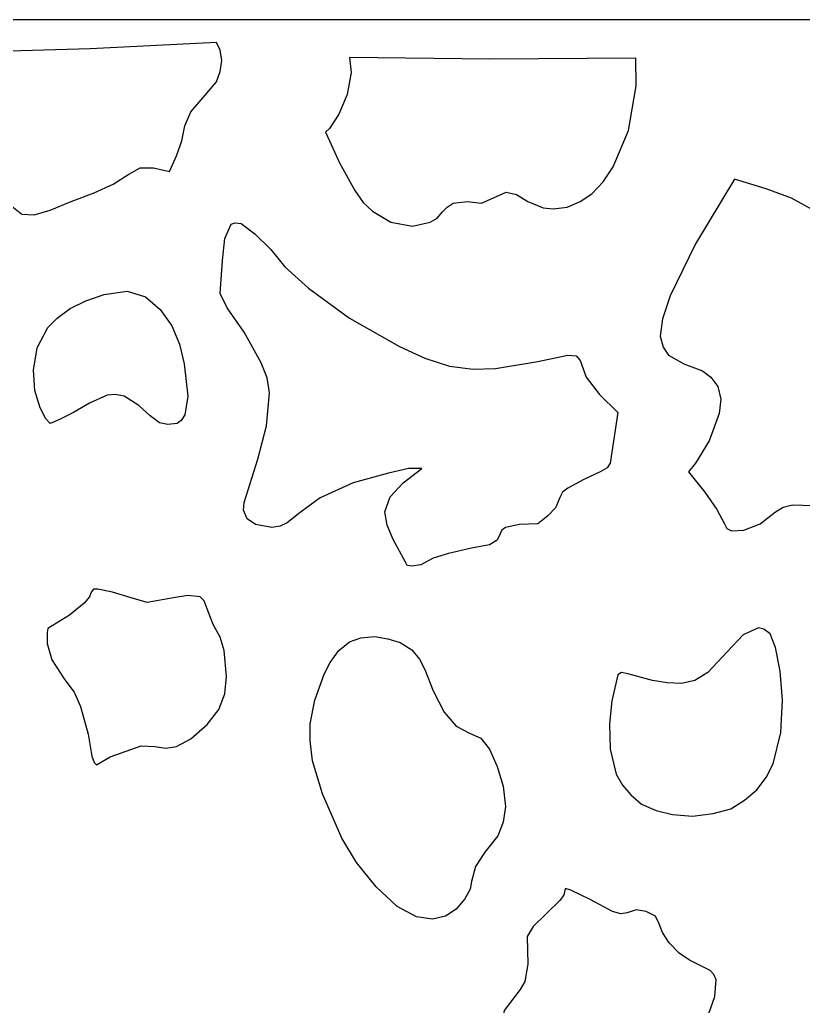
# Model space of a CAD drawing. Header units: centimetres. Extents: x -20.5 to -14.5, y -9 to 9.
# Drawn here: x -18.838 to -16.589, y 6.168 to 9.001 of the extents above; entities that cross this region are included whole.
import ezdxf

# ---------------------------------------------------------------- set-up
doc = ezdxf.new("R2010")
doc.units = ezdxf.units.CM
doc.header["$MEASUREMENT"] = 0
doc.layers.add('layer 1', color=7, linetype='Continuous')

msp = doc.modelspace()

# ---------------------------------------------------------------- linework, layer by layer
at = {"layer": 'layer 1', "color": 250}
for points, knots in [([(-14.52121, -8.99444), (-14.52121, -8.99444), (-20.51992, -8.99536), (-20.51992, -8.99536), (-20.51992, -8.99536), (-20.51992, -8.99536), (-20.51992, 9.00077), (-20.51992, 9.00077), (-20.51992, 9.00077), (-20.51992, 9.00077), (-14.52121, 9.00077), (-14.52121, 9.00077), (-14.52121, 9.00077), (-14.52121, 9.00077), (-14.52121, -8.99444), (-14.52121, -8.99444)], [0, 0, 0, 0, 0.2, 0.2, 0.2, 0.2, 0.4, 0.4, 0.4, 0.4, 0.6, 0.6, 0.6, 0.6, 1, 1, 1, 1]), ([(-18.27307, 8.93568), (-18.27307, 8.93568), (-18.26207, 8.913), (-18.26207, 8.913), (-18.26207, 8.913), (-18.26207, 8.913), (-18.25774, 8.8835), (-18.25774, 8.8835), (-18.25774, 8.8835), (-18.25774, 8.8835), (-18.26207, 8.85197), (-18.26207, 8.85197), (-18.26207, 8.85197), (-18.26207, 8.85197), (-18.27307, 8.82247), (-18.27307, 8.82247), (-18.27307, 8.82247), (-18.27307, 8.82247), (-18.31073, 8.77729), (-18.31073, 8.77729), (-18.31073, 8.77729), (-18.31073, 8.77729), (-18.34605, 8.73654), (-18.34605, 8.73654), (-18.34605, 8.73654), (-18.34605, 8.73654), (-18.36372, 8.69579), (-18.36372, 8.69579), (-18.36372, 8.69579), (-18.36372, 8.69579), (-18.37238, 8.65283), (-18.37238, 8.65283), (-18.37238, 8.65283), (-18.37238, 8.65283), (-18.38804, 8.60987), (-18.38804, 8.60987), (-18.38804, 8.60987), (-18.38804, 8.60987), (-18.40771, 8.56469), (-18.40771, 8.56469), (-18.40771, 8.56469), (-18.40771, 8.56469), (-18.45403, 8.57594), (-18.45403, 8.57594), (-18.45403, 8.57594), (-18.45403, 8.57594), (-18.49169, 8.57594), (-18.49169, 8.57594), (-18.49169, 8.57594), (-18.49169, 8.57594), (-18.52468, 8.55787), (-18.52468, 8.55787), (-18.52468, 8.55787), (-18.52468, 8.55787), (-18.569, 8.52837), (-18.569, 8.52837), (-18.569, 8.52837), (-18.569, 8.52837), (-18.62399, 8.50348), (-18.62399, 8.50348), (-18.62399, 8.50348), (-18.62399, 8.50348), (-18.69031, 8.47859), (-18.69031, 8.47859), (-18.69031, 8.47859), (-18.69031, 8.47859), (-18.74997, 8.45369), (-18.74997, 8.45369), (-18.74997, 8.45369), (-18.74997, 8.45369), (-18.79629, 8.44023), (-18.79629, 8.44023), (-18.79629, 8.44023), (-18.79629, 8.44023), (-18.83161, 8.44245), (-18.83161, 8.44245), (-18.83161, 8.44245), (-18.83161, 8.44245), (-18.86027, 8.46513), (-18.86027, 8.46513), (-18.86027, 8.46513), (-18.86027, 8.46513), (-18.8866, 8.49684), (-18.8866, 8.49684), (-18.8866, 8.49684), (-18.8866, 8.49684), (-18.9066, 8.53298), (-18.9066, 8.53298), (-18.9066, 8.53298), (-18.9066, 8.53298), (-18.91526, 8.56912), (-18.91526, 8.56912), (-18.91526, 8.56912), (-18.91526, 8.56912), (-18.93526, 8.90839), (-18.93526, 8.90839), (-18.93526, 8.90839), (-18.93526, 8.90839), (-18.63532, 8.91743), (-18.63532, 8.91743), (-18.63532, 8.91743), (-18.63532, 8.91743), (-18.27307, 8.93568), (-18.27307, 8.93568)], [0, 0, 0, 0, 0.037037, 0.037037, 0.037037, 0.037037, 0.0740741, 0.0740741, 0.0740741, 0.0740741, 0.1111111, 0.1111111, 0.1111111, 0.1111111, 0.1481481, 0.1481481, 0.1481481, 0.1481481, 0.1851852, 0.1851852, 0.1851852, 0.1851852, 0.2222222, 0.2222222, 0.2222222, 0.2222222, 0.2592593, 0.2592593, 0.2592593, 0.2592593, 0.2962963, 0.2962963, 0.2962963, 0.2962963, 0.3333333, 0.3333333, 0.3333333, 0.3333333, 0.3703704, 0.3703704, 0.3703704, 0.3703704, 0.4074074, 0.4074074, 0.4074074, 0.4074074, 0.4444444, 0.4444444, 0.4444444, 0.4444444, 0.4814815, 0.4814815, 0.4814815, 0.4814815, 0.5185185, 0.5185185, 0.5185185, 0.5185185, 0.5555556, 0.5555556, 0.5555556, 0.5555556, 0.5925926, 0.5925926, 0.5925926, 0.5925926, 0.6296296, 0.6296296, 0.6296296, 0.6296296, 0.6666667, 0.6666667, 0.6666667, 0.6666667, 0.7037037, 0.7037037, 0.7037037, 0.7037037, 0.7407407, 0.7407407, 0.7407407, 0.7407407, 0.7777778, 0.7777778, 0.7777778, 0.7777778, 0.8148148, 0.8148148, 0.8148148, 0.8148148, 0.8518519, 0.8518519, 0.8518519, 0.8518519, 0.8888889, 0.8888889, 0.8888889, 0.8888889, 0.9259259, 0.9259259, 0.9259259, 0.9259259, 1, 1, 1, 1]), ([(-17.06933, 8.89051), (-17.06933, 8.89051), (-17.06799, 8.81122), (-17.06799, 8.81122), (-17.06799, 8.81122), (-17.06799, 8.81122), (-17.09032, 8.68233), (-17.09032, 8.68233), (-17.09032, 8.68233), (-17.09032, 8.68233), (-17.13431, 8.57815), (-17.13431, 8.57815), (-17.13431, 8.57815), (-17.13431, 8.57815), (-17.16297, 8.53519), (-17.16297, 8.53519), (-17.16297, 8.53519), (-17.16297, 8.53519), (-17.19597, 8.50127), (-17.19597, 8.50127), (-17.19597, 8.50127), (-17.19597, 8.50127), (-17.22929, 8.47859), (-17.22929, 8.47859), (-17.22929, 8.47859), (-17.22929, 8.47859), (-17.26662, 8.46291), (-17.26662, 8.46291), (-17.26662, 8.46291), (-17.26662, 8.46291), (-17.30661, 8.4583), (-17.30661, 8.4583), (-17.30661, 8.4583), (-17.30661, 8.4583), (-17.33527, 8.46052), (-17.33527, 8.46052), (-17.33527, 8.46052), (-17.33527, 8.46052), (-17.37926, 8.47859), (-17.37926, 8.47859), (-17.37926, 8.47859), (-17.37926, 8.47859), (-17.41225, 8.49905), (-17.41225, 8.49905), (-17.41225, 8.49905), (-17.41225, 8.49905), (-17.44125, 8.50588), (-17.44125, 8.50588), (-17.44125, 8.50588), (-17.44125, 8.50588), (-17.5119, 8.47416), (-17.5119, 8.47416), (-17.5119, 8.47416), (-17.5119, 8.47416), (-17.55356, 8.47859), (-17.55356, 8.47859), (-17.55356, 8.47859), (-17.55356, 8.47859), (-17.59355, 8.47416), (-17.59355, 8.47416), (-17.59355, 8.47416), (-17.59355, 8.47416), (-17.61121, 8.46291), (-17.61121, 8.46291), (-17.61121, 8.46291), (-17.61121, 8.46291), (-17.62421, 8.44927), (-17.62421, 8.44927), (-17.62421, 8.44927), (-17.62421, 8.44927), (-17.63987, 8.4312), (-17.63987, 8.4312), (-17.63987, 8.4312), (-17.63987, 8.4312), (-17.65953, 8.41977), (-17.65953, 8.41977), (-17.65953, 8.41977), (-17.65953, 8.41977), (-17.71052, 8.40852), (-17.71052, 8.40852), (-17.71052, 8.40852), (-17.71052, 8.40852), (-17.77218, 8.41977), (-17.77218, 8.41977), (-17.77218, 8.41977), (-17.77218, 8.41977), (-17.82516, 8.45148), (-17.82516, 8.45148), (-17.82516, 8.45148), (-17.82516, 8.45148), (-17.85149, 8.47637), (-17.85149, 8.47637), (-17.85149, 8.47637), (-17.85149, 8.47637), (-17.87582, 8.5103), (-17.87582, 8.5103), (-17.87582, 8.5103), (-17.87582, 8.5103), (-17.92014, 8.58959), (-17.92014, 8.58959), (-17.92014, 8.58959), (-17.92014, 8.58959), (-17.9488, 8.65283), (-17.9488, 8.65283), (-17.9488, 8.65283), (-17.9488, 8.65283), (-17.9598, 8.67772), (-17.9598, 8.67772), (-17.9598, 8.67772), (-17.9598, 8.67772), (-17.9488, 8.68897), (-17.9488, 8.68897), (-17.9488, 8.68897), (-17.9488, 8.68897), (-17.92214, 8.72972), (-17.92214, 8.72972), (-17.92214, 8.72972), (-17.92214, 8.72972), (-17.89782, 8.78633), (-17.89782, 8.78633), (-17.89782, 8.78633), (-17.89782, 8.78633), (-17.88682, 8.84957), (-17.88682, 8.84957), (-17.88682, 8.84957), (-17.88682, 8.84957), (-17.89148, 8.89253), (-17.89148, 8.89253), (-17.89148, 8.89253), (-17.89148, 8.89253), (-17.4879, 8.88774), (-17.4879, 8.88774), (-17.4879, 8.88774), (-17.4879, 8.88774), (-17.06933, 8.89051), (-17.06933, 8.89051)], [0, 0, 0, 0, 0.0285714, 0.0285714, 0.0285714, 0.0285714, 0.0571429, 0.0571429, 0.0571429, 0.0571429, 0.0857143, 0.0857143, 0.0857143, 0.0857143, 0.1142857, 0.1142857, 0.1142857, 0.1142857, 0.1428571, 0.1428571, 0.1428571, 0.1428571, 0.1714286, 0.1714286, 0.1714286, 0.1714286, 0.2, 0.2, 0.2, 0.2, 0.2285714, 0.2285714, 0.2285714, 0.2285714, 0.2571429, 0.2571429, 0.2571429, 0.2571429, 0.2857143, 0.2857143, 0.2857143, 0.2857143, 0.3142857, 0.3142857, 0.3142857, 0.3142857, 0.3428571, 0.3428571, 0.3428571, 0.3428571, 0.3714286, 0.3714286, 0.3714286, 0.3714286, 0.4, 0.4, 0.4, 0.4, 0.4285714, 0.4285714, 0.4285714, 0.4285714, 0.4571429, 0.4571429, 0.4571429, 0.4571429, 0.4857143, 0.4857143, 0.4857143, 0.4857143, 0.5142857, 0.5142857, 0.5142857, 0.5142857, 0.5428571, 0.5428571, 0.5428571, 0.5428571, 0.5714286, 0.5714286, 0.5714286, 0.5714286, 0.6, 0.6, 0.6, 0.6, 0.6285714, 0.6285714, 0.6285714, 0.6285714, 0.6571429, 0.6571429, 0.6571429, 0.6571429, 0.6857143, 0.6857143, 0.6857143, 0.6857143, 0.7142857, 0.7142857, 0.7142857, 0.7142857, 0.7428571, 0.7428571, 0.7428571, 0.7428571, 0.7714286, 0.7714286, 0.7714286, 0.7714286, 0.8, 0.8, 0.8, 0.8, 0.8285714, 0.8285714, 0.8285714, 0.8285714, 0.8571429, 0.8571429, 0.8571429, 0.8571429, 0.8857143, 0.8857143, 0.8857143, 0.8857143, 0.9142857, 0.9142857, 0.9142857, 0.9142857, 0.9428571, 0.9428571, 0.9428571, 0.9428571, 1, 1, 1, 1]), ([(-16.83404, 7.94755), (-16.83404, 7.94755), (-16.85404, 7.97466), (-16.85404, 7.97466), (-16.85404, 7.97466), (-16.85404, 7.97466), (-16.87837, 7.99273), (-16.87837, 7.99273), (-16.87837, 7.99273), (-16.87837, 7.99273), (-16.93136, 8.01319), (-16.93136, 8.01319), (-16.93136, 8.01319), (-16.93136, 8.01319), (-16.97535, 8.03809), (-16.97535, 8.03809), (-16.97535, 8.03809), (-16.97535, 8.03809), (-16.99101, 8.06058), (-16.99101, 8.06058), (-16.99101, 8.06058), (-16.99101, 8.06058), (-16.99968, 8.0923), (-16.99968, 8.0923), (-16.99968, 8.0923), (-16.99968, 8.0923), (-16.99301, 8.14208), (-16.99301, 8.14208), (-16.99301, 8.14208), (-16.99301, 8.14208), (-16.97102, 8.20772), (-16.97102, 8.20772), (-16.97102, 8.20772), (-16.97102, 8.20772), (-16.89803, 8.35708), (-16.89803, 8.35708), (-16.89803, 8.35708), (-16.89803, 8.35708), (-16.78572, 8.54257), (-16.78572, 8.54257), (-16.78572, 8.54257), (-16.78572, 8.54257), (-16.69507, 8.51528), (-16.69507, 8.51528), (-16.69507, 8.51528), (-16.69507, 8.51528), (-16.62242, 8.48817), (-16.62242, 8.48817), (-16.62242, 8.48817), (-16.62242, 8.48817), (-16.56477, 8.45646), (-16.56477, 8.45646), (-16.56477, 8.45646), (-16.56477, 8.45646), (-16.52944, 8.42032), (-16.52944, 8.42032), (-16.52944, 8.42032), (-16.52944, 8.42032), (-16.49212, 8.37736), (-16.49212, 8.37736), (-16.49212, 8.37736), (-16.49212, 8.37736), (-16.46546, 8.32075), (-16.46546, 8.32075), (-16.46546, 8.32075), (-16.46546, 8.32075), (-16.45679, 8.25751), (-16.45679, 8.25751), (-16.45679, 8.25751), (-16.45679, 8.25751), (-16.45679, 7.94294), (-16.45679, 7.94294), (-16.45679, 7.94294), (-16.45679, 7.94294), (-16.45679, 7.87749), (-16.45679, 7.87749), (-16.45679, 7.87749), (-16.45679, 7.87749), (-16.46346, 7.8277), (-16.46346, 7.8277), (-16.46346, 7.8277), (-16.46346, 7.8277), (-16.48112, 7.79599), (-16.48112, 7.79599), (-16.48112, 7.79599), (-16.48112, 7.79599), (-16.49212, 7.78916), (-16.49212, 7.78916), (-16.49212, 7.78916), (-16.49212, 7.78916), (-16.50745, 7.78916), (-16.50745, 7.78916), (-16.50745, 7.78916), (-16.50745, 7.78916), (-16.53178, 7.79377), (-16.53178, 7.79377), (-16.53178, 7.79377), (-16.53178, 7.79377), (-16.52311, 7.78253), (-16.52311, 7.78253), (-16.52311, 7.78253), (-16.52311, 7.78253), (-16.51411, 7.7462), (-16.51411, 7.7462), (-16.51411, 7.7462), (-16.51411, 7.7462), (-16.49645, 7.69882), (-16.49645, 7.69882), (-16.49645, 7.69882), (-16.49645, 7.69882), (-16.47012, 7.65124), (-16.47012, 7.65124), (-16.47012, 7.65124), (-16.47012, 7.65124), (-16.45013, 7.61049), (-16.45013, 7.61049), (-16.45013, 7.61049), (-16.45013, 7.61049), (-16.45246, 7.59685), (-16.45246, 7.59685), (-16.45246, 7.59685), (-16.45246, 7.59685), (-16.46546, 7.59242), (-16.46546, 7.59242), (-16.46546, 7.59242), (-16.46546, 7.59242), (-16.50745, 7.59685), (-16.50745, 7.59685), (-16.50745, 7.59685), (-16.50745, 7.59685), (-16.56044, 7.60607), (-16.56044, 7.60607), (-16.56044, 7.60607), (-16.56044, 7.60607), (-16.62009, 7.60828), (-16.62009, 7.60828), (-16.62009, 7.60828), (-16.62009, 7.60828), (-16.64642, 7.60146), (-16.64642, 7.60146), (-16.64642, 7.60146), (-16.64642, 7.60146), (-16.66875, 7.58781), (-16.66875, 7.58781), (-16.66875, 7.58781), (-16.66875, 7.58781), (-16.71274, 7.55389), (-16.71274, 7.55389), (-16.71274, 7.55389), (-16.71274, 7.55389), (-16.75906, 7.53582), (-16.75906, 7.53582), (-16.75906, 7.53582), (-16.75906, 7.53582), (-16.79439, 7.5336), (-16.79439, 7.5336), (-16.79439, 7.5336), (-16.79439, 7.5336), (-16.80772, 7.54043), (-16.80772, 7.54043), (-16.80772, 7.54043), (-16.80772, 7.54043), (-16.81438, 7.55389), (-16.81438, 7.55389), (-16.81438, 7.55389), (-16.81438, 7.55389), (-16.83638, 7.59464), (-16.83638, 7.59464), (-16.83638, 7.59464), (-16.83638, 7.59464), (-16.8717, 7.64442), (-16.8717, 7.64442), (-16.8717, 7.64442), (-16.8717, 7.64442), (-16.91803, 7.70324), (-16.91803, 7.70324), (-16.91803, 7.70324), (-16.91803, 7.70324), (-16.89803, 7.72813), (-16.89803, 7.72813), (-16.89803, 7.72813), (-16.89803, 7.72813), (-16.85837, 7.79156), (-16.85837, 7.79156), (-16.85837, 7.79156), (-16.85837, 7.79156), (-16.82971, 7.87066), (-16.82971, 7.87066), (-16.82971, 7.87066), (-16.82971, 7.87066), (-16.82538, 7.91141), (-16.82538, 7.91141), (-16.82538, 7.91141), (-16.82538, 7.91141), (-16.83404, 7.94755), (-16.83404, 7.94755)], [0, 0, 0, 0, 0.02, 0.02, 0.02, 0.02, 0.04, 0.04, 0.04, 0.04, 0.06, 0.06, 0.06, 0.06, 0.08, 0.08, 0.08, 0.08, 0.1, 0.1, 0.1, 0.1, 0.12, 0.12, 0.12, 0.12, 0.14, 0.14, 0.14, 0.14, 0.16, 0.16, 0.16, 0.16, 0.18, 0.18, 0.18, 0.18, 0.2, 0.2, 0.2, 0.2, 0.22, 0.22, 0.22, 0.22, 0.24, 0.24, 0.24, 0.24, 0.26, 0.26, 0.26, 0.26, 0.28, 0.28, 0.28, 0.28, 0.3, 0.3, 0.3, 0.3, 0.32, 0.32, 0.32, 0.32, 0.34, 0.34, 0.34, 0.34, 0.36, 0.36, 0.36, 0.36, 0.38, 0.38, 0.38, 0.38, 0.4, 0.4, 0.4, 0.4, 0.42, 0.42, 0.42, 0.42, 0.44, 0.44, 0.44, 0.44, 0.46, 0.46, 0.46, 0.46, 0.48, 0.48, 0.48, 0.48, 0.5, 0.5, 0.5, 0.5, 0.52, 0.52, 0.52, 0.52, 0.54, 0.54, 0.54, 0.54, 0.56, 0.56, 0.56, 0.56, 0.58, 0.58, 0.58, 0.58, 0.6, 0.6, 0.6, 0.6, 0.62, 0.62, 0.62, 0.62, 0.64, 0.64, 0.64, 0.64, 0.66, 0.66, 0.66, 0.66, 0.68, 0.68, 0.68, 0.68, 0.7, 0.7, 0.7, 0.7, 0.72, 0.72, 0.72, 0.72, 0.74, 0.74, 0.74, 0.74, 0.76, 0.76, 0.76, 0.76, 0.78, 0.78, 0.78, 0.78, 0.8, 0.8, 0.8, 0.8, 0.82, 0.82, 0.82, 0.82, 0.84, 0.84, 0.84, 0.84, 0.86, 0.86, 0.86, 0.86, 0.88, 0.88, 0.88, 0.88, 0.9, 0.9, 0.9, 0.9, 0.92, 0.92, 0.92, 0.92, 0.94, 0.94, 0.94, 0.94, 0.96, 0.96, 0.96, 0.96, 1, 1, 1, 1]), ([(-18.26207, 8.21454), (-18.26207, 8.21454), (-18.24241, 8.1738), (-18.24241, 8.1738), (-18.24241, 8.1738), (-18.24241, 8.1738), (-18.19375, 8.10373), (-18.19375, 8.10373), (-18.19375, 8.10373), (-18.19375, 8.10373), (-18.1451, 8.01541), (-18.1451, 8.01541), (-18.1451, 8.01541), (-18.1451, 8.01541), (-18.12743, 7.97244), (-18.12743, 7.97244), (-18.12743, 7.97244), (-18.12743, 7.97244), (-18.12077, 7.92948), (-18.12077, 7.92948), (-18.12077, 7.92948), (-18.12077, 7.92948), (-18.12977, 7.83452), (-18.12977, 7.83452), (-18.12977, 7.83452), (-18.12977, 7.83452), (-18.15409, 7.73938), (-18.15409, 7.73938), (-18.15409, 7.73938), (-18.15409, 7.73938), (-18.19375, 7.6151), (-18.19375, 7.6151), (-18.19375, 7.6151), (-18.19375, 7.6151), (-18.19575, 7.59242), (-18.19575, 7.59242), (-18.19575, 7.59242), (-18.19575, 7.59242), (-18.18475, 7.56753), (-18.18475, 7.56753), (-18.18475, 7.56753), (-18.18475, 7.56753), (-18.16076, 7.55167), (-18.16076, 7.55167), (-18.16076, 7.55167), (-18.16076, 7.55167), (-18.1141, 7.54264), (-18.1141, 7.54264), (-18.1141, 7.54264), (-18.1141, 7.54264), (-18.09011, 7.54725), (-18.09011, 7.54725), (-18.09011, 7.54725), (-18.09011, 7.54725), (-18.07011, 7.55628), (-18.07011, 7.55628), (-18.07011, 7.55628), (-18.07011, 7.55628), (-18.03245, 7.5856), (-18.03245, 7.5856), (-18.03245, 7.5856), (-18.03245, 7.5856), (-17.97513, 7.62856), (-17.97513, 7.62856), (-17.97513, 7.62856), (-17.97513, 7.62856), (-17.88015, 7.67153), (-17.88015, 7.67153), (-17.88015, 7.67153), (-17.88015, 7.67153), (-17.77884, 7.69882), (-17.77884, 7.69882), (-17.77884, 7.69882), (-17.77884, 7.69882), (-17.72152, 7.71228), (-17.72152, 7.71228), (-17.72152, 7.71228), (-17.72152, 7.71228), (-17.68386, 7.71228), (-17.68386, 7.71228), (-17.68386, 7.71228), (-17.68386, 7.71228), (-17.73685, 7.67153), (-17.73685, 7.67153), (-17.73685, 7.67153), (-17.73685, 7.67153), (-17.77451, 7.63078), (-17.77451, 7.63078), (-17.77451, 7.63078), (-17.77451, 7.63078), (-17.78984, 7.58781), (-17.78984, 7.58781), (-17.78984, 7.58781), (-17.78984, 7.58781), (-17.78317, 7.54946), (-17.78317, 7.54946), (-17.78317, 7.54946), (-17.78317, 7.54946), (-17.76551, 7.50871), (-17.76551, 7.50871), (-17.76551, 7.50871), (-17.76551, 7.50871), (-17.73019, 7.44307), (-17.73019, 7.44307), (-17.73019, 7.44307), (-17.73019, 7.44307), (-17.72585, 7.43404), (-17.72585, 7.43404), (-17.72585, 7.43404), (-17.72585, 7.43404), (-17.71252, 7.43182), (-17.71252, 7.43182), (-17.71252, 7.43182), (-17.71252, 7.43182), (-17.68619, 7.43625), (-17.68619, 7.43625), (-17.68619, 7.43625), (-17.68619, 7.43625), (-17.65087, 7.4545), (-17.65087, 7.4545), (-17.65087, 7.4545), (-17.65087, 7.4545), (-17.60655, 7.46796), (-17.60655, 7.46796), (-17.60655, 7.46796), (-17.60655, 7.46796), (-17.54056, 7.48382), (-17.54056, 7.48382), (-17.54056, 7.48382), (-17.54056, 7.48382), (-17.48957, 7.49286), (-17.48957, 7.49286), (-17.48957, 7.49286), (-17.48957, 7.49286), (-17.46758, 7.5065), (-17.46758, 7.5065), (-17.46758, 7.5065), (-17.46758, 7.5065), (-17.45891, 7.52457), (-17.45891, 7.52457), (-17.45891, 7.52457), (-17.45891, 7.52457), (-17.45424, 7.53582), (-17.45424, 7.53582), (-17.45424, 7.53582), (-17.45424, 7.53582), (-17.44325, 7.54264), (-17.44325, 7.54264), (-17.44325, 7.54264), (-17.44325, 7.54264), (-17.40359, 7.55167), (-17.40359, 7.55167), (-17.40359, 7.55167), (-17.40359, 7.55167), (-17.3506, 7.55389), (-17.3506, 7.55389), (-17.3506, 7.55389), (-17.3506, 7.55389), (-17.32194, 7.57657), (-17.32194, 7.57657), (-17.32194, 7.57657), (-17.32194, 7.57657), (-17.29994, 7.59925), (-17.29994, 7.59925), (-17.29994, 7.59925), (-17.29994, 7.59925), (-17.28661, 7.63078), (-17.28661, 7.63078), (-17.28661, 7.63078), (-17.28661, 7.63078), (-17.27995, 7.64442), (-17.27995, 7.64442), (-17.27995, 7.64442), (-17.27995, 7.64442), (-17.26462, 7.65567), (-17.26462, 7.65567), (-17.26462, 7.65567), (-17.26462, 7.65567), (-17.2183, 7.68056), (-17.2183, 7.68056), (-17.2183, 7.68056), (-17.2183, 7.68056), (-17.17197, 7.70324), (-17.17197, 7.70324), (-17.17197, 7.70324), (-17.17197, 7.70324), (-17.15198, 7.71449), (-17.15198, 7.71449), (-17.15198, 7.71449), (-17.15198, 7.71449), (-17.14331, 7.72813), (-17.14331, 7.72813), (-17.14331, 7.72813), (-17.14331, 7.72813), (-17.12098, 7.87288), (-17.12098, 7.87288), (-17.12098, 7.87288), (-17.12098, 7.87288), (-17.17397, 7.92487), (-17.17397, 7.92487), (-17.17397, 7.92487), (-17.17397, 7.92487), (-17.21163, 7.97466), (-17.21163, 7.97466), (-17.21163, 7.97466), (-17.21163, 7.97466), (-17.22929, 8.02223), (-17.22929, 8.02223), (-17.22929, 8.02223), (-17.22929, 8.02223), (-17.24029, 8.03569), (-17.24029, 8.03569), (-17.24029, 8.03569), (-17.24029, 8.03569), (-17.26462, 8.03809), (-17.26462, 8.03809), (-17.26462, 8.03809), (-17.26462, 8.03809), (-17.3506, 8.02002), (-17.3506, 8.02002), (-17.3506, 8.02002), (-17.3506, 8.02002), (-17.47191, 7.99955), (-17.47191, 7.99955), (-17.47191, 7.99955), (-17.47191, 7.99955), (-17.53589, 7.99734), (-17.53589, 7.99734), (-17.53589, 7.99734), (-17.53589, 7.99734), (-17.60455, 8.00637), (-17.60455, 8.00637), (-17.60455, 8.00637), (-17.60455, 8.00637), (-17.6752, 8.02905), (-17.6752, 8.02905), (-17.6752, 8.02905), (-17.6752, 8.02905), (-17.74785, 8.06298), (-17.74785, 8.06298), (-17.74785, 8.06298), (-17.74785, 8.06298), (-17.89148, 8.14429), (-17.89148, 8.14429), (-17.89148, 8.14429), (-17.89148, 8.14429), (-18.00846, 8.2304), (-18.00846, 8.2304), (-18.00846, 8.2304), (-18.00846, 8.2304), (-18.07678, 8.29143), (-18.07678, 8.29143), (-18.07678, 8.29143), (-18.07678, 8.29143), (-18.11644, 8.34122), (-18.11644, 8.34122), (-18.11644, 8.34122), (-18.11644, 8.34122), (-18.16276, 8.38639), (-18.16276, 8.38639), (-18.16276, 8.38639), (-18.16276, 8.38639), (-18.20242, 8.41589), (-18.20242, 8.41589), (-18.20242, 8.41589), (-18.20242, 8.41589), (-18.22008, 8.41811), (-18.22008, 8.41811), (-18.22008, 8.41811), (-18.22008, 8.41811), (-18.23108, 8.4135), (-18.23108, 8.4135), (-18.23108, 8.4135), (-18.23108, 8.4135), (-18.24874, 8.37275), (-18.24874, 8.37275), (-18.24874, 8.37275), (-18.24874, 8.37275), (-18.25541, 8.3095), (-18.25541, 8.3095), (-18.25541, 8.3095), (-18.25541, 8.3095), (-18.26207, 8.21454), (-18.26207, 8.21454)], [0, 0, 0, 0, 0.0138889, 0.0138889, 0.0138889, 0.0138889, 0.0277778, 0.0277778, 0.0277778, 0.0277778, 0.0416667, 0.0416667, 0.0416667, 0.0416667, 0.0555556, 0.0555556, 0.0555556, 0.0555556, 0.0694444, 0.0694444, 0.0694444, 0.0694444, 0.0833333, 0.0833333, 0.0833333, 0.0833333, 0.0972222, 0.0972222, 0.0972222, 0.0972222, 0.1111111, 0.1111111, 0.1111111, 0.1111111, 0.125, 0.125, 0.125, 0.125, 0.1388889, 0.1388889, 0.1388889, 0.1388889, 0.1527778, 0.1527778, 0.1527778, 0.1527778, 0.1666667, 0.1666667, 0.1666667, 0.1666667, 0.1805556, 0.1805556, 0.1805556, 0.1805556, 0.1944444, 0.1944444, 0.1944444, 0.1944444, 0.2083333, 0.2083333, 0.2083333, 0.2083333, 0.2222222, 0.2222222, 0.2222222, 0.2222222, 0.2361111, 0.2361111, 0.2361111, 0.2361111, 0.25, 0.25, 0.25, 0.25, 0.2638889, 0.2638889, 0.2638889, 0.2638889, 0.2777778, 0.2777778, 0.2777778, 0.2777778, 0.2916667, 0.2916667, 0.2916667, 0.2916667, 0.3055556, 0.3055556, 0.3055556, 0.3055556, 0.3194444, 0.3194444, 0.3194444, 0.3194444, 0.3333333, 0.3333333, 0.3333333, 0.3333333, 0.3472222, 0.3472222, 0.3472222, 0.3472222, 0.3611111, 0.3611111, 0.3611111, 0.3611111, 0.375, 0.375, 0.375, 0.375, 0.3888889, 0.3888889, 0.3888889, 0.3888889, 0.4027778, 0.4027778, 0.4027778, 0.4027778, 0.4166667, 0.4166667, 0.4166667, 0.4166667, 0.4305556, 0.4305556, 0.4305556, 0.4305556, 0.4444444, 0.4444444, 0.4444444, 0.4444444, 0.4583333, 0.4583333, 0.4583333, 0.4583333, 0.4722222, 0.4722222, 0.4722222, 0.4722222, 0.4861111, 0.4861111, 0.4861111, 0.4861111, 0.5, 0.5, 0.5, 0.5, 0.5138889, 0.5138889, 0.5138889, 0.5138889, 0.5277778, 0.5277778, 0.5277778, 0.5277778, 0.5416667, 0.5416667, 0.5416667, 0.5416667, 0.5555556, 0.5555556, 0.5555556, 0.5555556, 0.5694444, 0.5694444, 0.5694444, 0.5694444, 0.5833333, 0.5833333, 0.5833333, 0.5833333, 0.5972222, 0.5972222, 0.5972222, 0.5972222, 0.6111111, 0.6111111, 0.6111111, 0.6111111, 0.625, 0.625, 0.625, 0.625, 0.6388889, 0.6388889, 0.6388889, 0.6388889, 0.6527778, 0.6527778, 0.6527778, 0.6527778, 0.6666667, 0.6666667, 0.6666667, 0.6666667, 0.6805556, 0.6805556, 0.6805556, 0.6805556, 0.6944444, 0.6944444, 0.6944444, 0.6944444, 0.7083333, 0.7083333, 0.7083333, 0.7083333, 0.7222222, 0.7222222, 0.7222222, 0.7222222, 0.7361111, 0.7361111, 0.7361111, 0.7361111, 0.75, 0.75, 0.75, 0.75, 0.7638889, 0.7638889, 0.7638889, 0.7638889, 0.7777778, 0.7777778, 0.7777778, 0.7777778, 0.7916667, 0.7916667, 0.7916667, 0.7916667, 0.8055556, 0.8055556, 0.8055556, 0.8055556, 0.8194444, 0.8194444, 0.8194444, 0.8194444, 0.8333333, 0.8333333, 0.8333333, 0.8333333, 0.8472222, 0.8472222, 0.8472222, 0.8472222, 0.8611111, 0.8611111, 0.8611111, 0.8611111, 0.875, 0.875, 0.875, 0.875, 0.8888889, 0.8888889, 0.8888889, 0.8888889, 0.9027778, 0.9027778, 0.9027778, 0.9027778, 0.9166667, 0.9166667, 0.9166667, 0.9166667, 0.9305556, 0.9305556, 0.9305556, 0.9305556, 0.9444444, 0.9444444, 0.9444444, 0.9444444, 0.9583333, 0.9583333, 0.9583333, 0.9583333, 0.9722222, 0.9722222, 0.9722222, 0.9722222, 1, 1, 1, 1]), ([(-18.74997, 7.84116), (-18.74997, 7.84116), (-18.7233, 7.85259), (-18.7233, 7.85259), (-18.7233, 7.85259), (-18.7233, 7.85259), (-18.68365, 7.87288), (-18.68365, 7.87288), (-18.68365, 7.87288), (-18.68365, 7.87288), (-18.63732, 7.89998), (-18.63732, 7.89998), (-18.63732, 7.89998), (-18.63732, 7.89998), (-18.58667, 7.92266), (-18.58667, 7.92266), (-18.58667, 7.92266), (-18.58667, 7.92266), (-18.56234, 7.92487), (-18.56234, 7.92487), (-18.56234, 7.92487), (-18.56234, 7.92487), (-18.53801, 7.92045), (-18.53801, 7.92045), (-18.53801, 7.92045), (-18.53801, 7.92045), (-18.49602, 7.89334), (-18.49602, 7.89334), (-18.49602, 7.89334), (-18.49602, 7.89334), (-18.46303, 7.86384), (-18.46303, 7.86384), (-18.46303, 7.86384), (-18.46303, 7.86384), (-18.43637, 7.84356), (-18.43637, 7.84356), (-18.43637, 7.84356), (-18.43637, 7.84356), (-18.41237, 7.83895), (-18.41237, 7.83895), (-18.41237, 7.83895), (-18.41237, 7.83895), (-18.38571, 7.84116), (-18.38571, 7.84116), (-18.38571, 7.84116), (-18.38571, 7.84116), (-18.37471, 7.8502), (-18.37471, 7.8502), (-18.37471, 7.8502), (-18.37471, 7.8502), (-18.36372, 7.86605), (-18.36372, 7.86605), (-18.36372, 7.86605), (-18.36372, 7.86605), (-18.35472, 7.92045), (-18.35472, 7.92045), (-18.35472, 7.92045), (-18.35472, 7.92045), (-18.36571, 8.01319), (-18.36571, 8.01319), (-18.36571, 8.01319), (-18.36571, 8.01319), (-18.37905, 8.0698), (-18.37905, 8.0698), (-18.37905, 8.0698), (-18.37905, 8.0698), (-18.40104, 8.1218), (-18.40104, 8.1218), (-18.40104, 8.1218), (-18.40104, 8.1218), (-18.43437, 8.16919), (-18.43437, 8.16919), (-18.43437, 8.16919), (-18.43437, 8.16919), (-18.47636, 8.20551), (-18.47636, 8.20551), (-18.47636, 8.20551), (-18.47636, 8.20551), (-18.52901, 8.22118), (-18.52901, 8.22118), (-18.52901, 8.22118), (-18.52901, 8.22118), (-18.59533, 8.21215), (-18.59533, 8.21215), (-18.59533, 8.21215), (-18.59533, 8.21215), (-18.64832, 8.19408), (-18.64832, 8.19408), (-18.64832, 8.19408), (-18.64832, 8.19408), (-18.69264, 8.17158), (-18.69264, 8.17158), (-18.69264, 8.17158), (-18.69264, 8.17158), (-18.72997, 8.14429), (-18.72997, 8.14429), (-18.72997, 8.14429), (-18.72997, 8.14429), (-18.75663, 8.11719), (-18.75663, 8.11719), (-18.75663, 8.11719), (-18.75663, 8.11719), (-18.78729, 8.05837), (-18.78729, 8.05837), (-18.78729, 8.05837), (-18.78729, 8.05837), (-18.79829, 7.99512), (-18.79829, 7.99512), (-18.79829, 7.99512), (-18.79829, 7.99512), (-18.79396, 7.93631), (-18.79396, 7.93631), (-18.79396, 7.93631), (-18.79396, 7.93631), (-18.77863, 7.88652), (-18.77863, 7.88652), (-18.77863, 7.88652), (-18.77863, 7.88652), (-18.76296, 7.85481), (-18.76296, 7.85481), (-18.76296, 7.85481), (-18.76296, 7.85481), (-18.74997, 7.84116), (-18.74997, 7.84116)], [0, 0, 0, 0, 0.03125, 0.03125, 0.03125, 0.03125, 0.0625, 0.0625, 0.0625, 0.0625, 0.09375, 0.09375, 0.09375, 0.09375, 0.125, 0.125, 0.125, 0.125, 0.15625, 0.15625, 0.15625, 0.15625, 0.1875, 0.1875, 0.1875, 0.1875, 0.21875, 0.21875, 0.21875, 0.21875, 0.25, 0.25, 0.25, 0.25, 0.28125, 0.28125, 0.28125, 0.28125, 0.3125, 0.3125, 0.3125, 0.3125, 0.34375, 0.34375, 0.34375, 0.34375, 0.375, 0.375, 0.375, 0.375, 0.40625, 0.40625, 0.40625, 0.40625, 0.4375, 0.4375, 0.4375, 0.4375, 0.46875, 0.46875, 0.46875, 0.46875, 0.5, 0.5, 0.5, 0.5, 0.53125, 0.53125, 0.53125, 0.53125, 0.5625, 0.5625, 0.5625, 0.5625, 0.59375, 0.59375, 0.59375, 0.59375, 0.625, 0.625, 0.625, 0.625, 0.65625, 0.65625, 0.65625, 0.65625, 0.6875, 0.6875, 0.6875, 0.6875, 0.71875, 0.71875, 0.71875, 0.71875, 0.75, 0.75, 0.75, 0.75, 0.78125, 0.78125, 0.78125, 0.78125, 0.8125, 0.8125, 0.8125, 0.8125, 0.84375, 0.84375, 0.84375, 0.84375, 0.875, 0.875, 0.875, 0.875, 0.90625, 0.90625, 0.90625, 0.90625, 0.9375, 0.9375, 0.9375, 0.9375, 1, 1, 1, 1]), ([(-18.61733, 6.8617), (-18.61733, 6.8617), (-18.62399, 6.86852), (-18.62399, 6.86852), (-18.62399, 6.86852), (-18.62399, 6.86852), (-18.63066, 6.88659), (-18.63066, 6.88659), (-18.63066, 6.88659), (-18.63066, 6.88659), (-18.64166, 6.95002), (-18.64166, 6.95002), (-18.64166, 6.95002), (-18.64166, 6.95002), (-18.66365, 7.02912), (-18.66365, 7.02912), (-18.66365, 7.02912), (-18.66365, 7.02912), (-18.68131, 7.06987), (-18.68131, 7.06987), (-18.68131, 7.06987), (-18.68131, 7.06987), (-18.70797, 7.10601), (-18.70797, 7.10601), (-18.70797, 7.10601), (-18.70797, 7.10601), (-18.7453, 7.16262), (-18.7453, 7.16262), (-18.7453, 7.16262), (-18.7453, 7.16262), (-18.75863, 7.21019), (-18.75863, 7.21019), (-18.75863, 7.21019), (-18.75863, 7.21019), (-18.75863, 7.24172), (-18.75863, 7.24172), (-18.75863, 7.24172), (-18.75863, 7.24172), (-18.75663, 7.25315), (-18.75663, 7.25315), (-18.75663, 7.25315), (-18.75663, 7.25315), (-18.69464, 7.29151), (-18.69464, 7.29151), (-18.69464, 7.29151), (-18.69464, 7.29151), (-18.65265, 7.32543), (-18.65265, 7.32543), (-18.65265, 7.32543), (-18.65265, 7.32543), (-18.63732, 7.3435), (-18.63732, 7.3435), (-18.63732, 7.3435), (-18.63732, 7.3435), (-18.63299, 7.35715), (-18.63299, 7.35715), (-18.63299, 7.35715), (-18.63299, 7.35715), (-18.62633, 7.36618), (-18.62633, 7.36618), (-18.62633, 7.36618), (-18.62633, 7.36618), (-18.61299, 7.36618), (-18.61299, 7.36618), (-18.61299, 7.36618), (-18.61299, 7.36618), (-18.571, 7.35715), (-18.571, 7.35715), (-18.571, 7.35715), (-18.571, 7.35715), (-18.51802, 7.34129), (-18.51802, 7.34129), (-18.51802, 7.34129), (-18.51802, 7.34129), (-18.47169, 7.32783), (-18.47169, 7.32783), (-18.47169, 7.32783), (-18.47169, 7.32783), (-18.39671, 7.34129), (-18.39671, 7.34129), (-18.39671, 7.34129), (-18.39671, 7.34129), (-18.35472, 7.34811), (-18.35472, 7.34811), (-18.35472, 7.34811), (-18.35472, 7.34811), (-18.31939, 7.3435), (-18.31939, 7.3435), (-18.31939, 7.3435), (-18.31939, 7.3435), (-18.30839, 7.33225), (-18.30839, 7.33225), (-18.30839, 7.33225), (-18.30839, 7.33225), (-18.29973, 7.30958), (-18.29973, 7.30958), (-18.29973, 7.30958), (-18.29973, 7.30958), (-18.28207, 7.2644), (-18.28207, 7.2644), (-18.28207, 7.2644), (-18.28207, 7.2644), (-18.26207, 7.22826), (-18.26207, 7.22826), (-18.26207, 7.22826), (-18.26207, 7.22826), (-18.25107, 7.18972), (-18.25107, 7.18972), (-18.25107, 7.18972), (-18.25107, 7.18972), (-18.24441, 7.11505), (-18.24441, 7.11505), (-18.24441, 7.11505), (-18.24441, 7.11505), (-18.24874, 7.06526), (-18.24874, 7.06526), (-18.24874, 7.06526), (-18.24874, 7.06526), (-18.2664, 7.02009), (-18.2664, 7.02009), (-18.2664, 7.02009), (-18.2664, 7.02009), (-18.29973, 6.97713), (-18.29973, 6.97713), (-18.29973, 6.97713), (-18.29973, 6.97713), (-18.34605, 6.93638), (-18.34605, 6.93638), (-18.34605, 6.93638), (-18.34605, 6.93638), (-18.38804, 6.91388), (-18.38804, 6.91388), (-18.38804, 6.91388), (-18.38804, 6.91388), (-18.4187, 6.90927), (-18.4187, 6.90927), (-18.4187, 6.90927), (-18.4187, 6.90927), (-18.4497, 6.91388), (-18.4497, 6.91388), (-18.4497, 6.91388), (-18.4497, 6.91388), (-18.48935, 6.91609), (-18.48935, 6.91609), (-18.48935, 6.91609), (-18.48935, 6.91609), (-18.57767, 6.88438), (-18.57767, 6.88438), (-18.57767, 6.88438), (-18.57767, 6.88438), (-18.61733, 6.8617), (-18.61733, 6.8617)], [0, 0, 0, 0, 0.025641, 0.025641, 0.025641, 0.025641, 0.0512821, 0.0512821, 0.0512821, 0.0512821, 0.0769231, 0.0769231, 0.0769231, 0.0769231, 0.1025641, 0.1025641, 0.1025641, 0.1025641, 0.1282051, 0.1282051, 0.1282051, 0.1282051, 0.1538462, 0.1538462, 0.1538462, 0.1538462, 0.1794872, 0.1794872, 0.1794872, 0.1794872, 0.2051282, 0.2051282, 0.2051282, 0.2051282, 0.2307692, 0.2307692, 0.2307692, 0.2307692, 0.2564103, 0.2564103, 0.2564103, 0.2564103, 0.2820513, 0.2820513, 0.2820513, 0.2820513, 0.3076923, 0.3076923, 0.3076923, 0.3076923, 0.3333333, 0.3333333, 0.3333333, 0.3333333, 0.3589744, 0.3589744, 0.3589744, 0.3589744, 0.3846154, 0.3846154, 0.3846154, 0.3846154, 0.4102564, 0.4102564, 0.4102564, 0.4102564, 0.4358974, 0.4358974, 0.4358974, 0.4358974, 0.4615385, 0.4615385, 0.4615385, 0.4615385, 0.4871795, 0.4871795, 0.4871795, 0.4871795, 0.5128205, 0.5128205, 0.5128205, 0.5128205, 0.5384615, 0.5384615, 0.5384615, 0.5384615, 0.5641026, 0.5641026, 0.5641026, 0.5641026, 0.5897436, 0.5897436, 0.5897436, 0.5897436, 0.6153846, 0.6153846, 0.6153846, 0.6153846, 0.6410256, 0.6410256, 0.6410256, 0.6410256, 0.6666667, 0.6666667, 0.6666667, 0.6666667, 0.6923077, 0.6923077, 0.6923077, 0.6923077, 0.7179487, 0.7179487, 0.7179487, 0.7179487, 0.7435897, 0.7435897, 0.7435897, 0.7435897, 0.7692308, 0.7692308, 0.7692308, 0.7692308, 0.7948718, 0.7948718, 0.7948718, 0.7948718, 0.8205128, 0.8205128, 0.8205128, 0.8205128, 0.8461538, 0.8461538, 0.8461538, 0.8461538, 0.8717949, 0.8717949, 0.8717949, 0.8717949, 0.8974359, 0.8974359, 0.8974359, 0.8974359, 0.9230769, 0.9230769, 0.9230769, 0.9230769, 0.9487179, 0.9487179, 0.9487179, 0.9487179, 1, 1, 1, 1]), ([(-17.12098, 7.11966), (-17.12098, 7.11966), (-17.10999, 7.12648), (-17.10999, 7.12648), (-17.10999, 7.12648), (-17.10999, 7.12648), (-17.08799, 7.12187), (-17.08799, 7.12187), (-17.08799, 7.12187), (-17.08799, 7.12187), (-17.02167, 7.1038), (-17.02167, 7.1038), (-17.02167, 7.1038), (-17.02167, 7.1038), (-16.97968, 7.09698), (-16.97968, 7.09698), (-16.97968, 7.09698), (-16.97968, 7.09698), (-16.93802, 7.09476), (-16.93802, 7.09476), (-16.93802, 7.09476), (-16.93802, 7.09476), (-16.90036, 7.1038), (-16.90036, 7.1038), (-16.90036, 7.1038), (-16.90036, 7.1038), (-16.86271, 7.12648), (-16.86271, 7.12648), (-16.86271, 7.12648), (-16.86271, 7.12648), (-16.80772, 7.1853), (-16.80772, 7.1853), (-16.80772, 7.1853), (-16.80772, 7.1853), (-16.76139, 7.23508), (-16.76139, 7.23508), (-16.76139, 7.23508), (-16.76139, 7.23508), (-16.71707, 7.25537), (-16.71707, 7.25537), (-16.71707, 7.25537), (-16.71707, 7.25537), (-16.70174, 7.25076), (-16.70174, 7.25076), (-16.70174, 7.25076), (-16.70174, 7.25076), (-16.68408, 7.2373), (-16.68408, 7.2373), (-16.68408, 7.2373), (-16.68408, 7.2373), (-16.66875, 7.19876), (-16.66875, 7.19876), (-16.66875, 7.19876), (-16.66875, 7.19876), (-16.65542, 7.1309), (-16.65542, 7.1309), (-16.65542, 7.1309), (-16.65542, 7.1309), (-16.64875, 7.04719), (-16.64875, 7.04719), (-16.64875, 7.04719), (-16.64875, 7.04719), (-16.65308, 6.95445), (-16.65308, 6.95445), (-16.65308, 6.95445), (-16.65308, 6.95445), (-16.67541, 6.8641), (-16.67541, 6.8641), (-16.67541, 6.8641), (-16.67541, 6.8641), (-16.69507, 6.82556), (-16.69507, 6.82556), (-16.69507, 6.82556), (-16.69507, 6.82556), (-16.72174, 6.78942), (-16.72174, 6.78942), (-16.72174, 6.78942), (-16.72174, 6.78942), (-16.75706, 6.75992), (-16.75706, 6.75992), (-16.75706, 6.75992), (-16.75706, 6.75992), (-16.79672, 6.73503), (-16.79672, 6.73503), (-16.79672, 6.73503), (-16.79672, 6.73503), (-16.84738, 6.72157), (-16.84738, 6.72157), (-16.84738, 6.72157), (-16.84738, 6.72157), (-16.90703, 6.71474), (-16.90703, 6.71474), (-16.90703, 6.71474), (-16.90703, 6.71474), (-16.96435, 6.71917), (-16.96435, 6.71917), (-16.96435, 6.71917), (-16.96435, 6.71917), (-17.01067, 6.7306), (-17.01067, 6.7306), (-17.01067, 6.7306), (-17.01067, 6.7306), (-17.05266, 6.74867), (-17.05266, 6.74867), (-17.05266, 6.74867), (-17.05266, 6.74867), (-17.08366, 6.77578), (-17.08366, 6.77578), (-17.08366, 6.77578), (-17.08366, 6.77578), (-17.10799, 6.80288), (-17.10799, 6.80288), (-17.10799, 6.80288), (-17.10799, 6.80288), (-17.12565, 6.8346), (-17.12565, 6.8346), (-17.12565, 6.8346), (-17.12565, 6.8346), (-17.14331, 6.90706), (-17.14331, 6.90706), (-17.14331, 6.90706), (-17.14331, 6.90706), (-17.14531, 6.97934), (-17.14531, 6.97934), (-17.14531, 6.97934), (-17.14531, 6.97934), (-17.13865, 7.04498), (-17.13865, 7.04498), (-17.13865, 7.04498), (-17.13865, 7.04498), (-17.12098, 7.11966), (-17.12098, 7.11966)], [0, 0, 0, 0, 0.0294118, 0.0294118, 0.0294118, 0.0294118, 0.0588235, 0.0588235, 0.0588235, 0.0588235, 0.0882353, 0.0882353, 0.0882353, 0.0882353, 0.1176471, 0.1176471, 0.1176471, 0.1176471, 0.1470588, 0.1470588, 0.1470588, 0.1470588, 0.1764706, 0.1764706, 0.1764706, 0.1764706, 0.2058824, 0.2058824, 0.2058824, 0.2058824, 0.2352941, 0.2352941, 0.2352941, 0.2352941, 0.2647059, 0.2647059, 0.2647059, 0.2647059, 0.2941176, 0.2941176, 0.2941176, 0.2941176, 0.3235294, 0.3235294, 0.3235294, 0.3235294, 0.3529412, 0.3529412, 0.3529412, 0.3529412, 0.3823529, 0.3823529, 0.3823529, 0.3823529, 0.4117647, 0.4117647, 0.4117647, 0.4117647, 0.4411765, 0.4411765, 0.4411765, 0.4411765, 0.4705882, 0.4705882, 0.4705882, 0.4705882, 0.5, 0.5, 0.5, 0.5, 0.5294118, 0.5294118, 0.5294118, 0.5294118, 0.5588235, 0.5588235, 0.5588235, 0.5588235, 0.5882353, 0.5882353, 0.5882353, 0.5882353, 0.6176471, 0.6176471, 0.6176471, 0.6176471, 0.6470588, 0.6470588, 0.6470588, 0.6470588, 0.6764706, 0.6764706, 0.6764706, 0.6764706, 0.7058824, 0.7058824, 0.7058824, 0.7058824, 0.7352941, 0.7352941, 0.7352941, 0.7352941, 0.7647059, 0.7647059, 0.7647059, 0.7647059, 0.7941176, 0.7941176, 0.7941176, 0.7941176, 0.8235294, 0.8235294, 0.8235294, 0.8235294, 0.8529412, 0.8529412, 0.8529412, 0.8529412, 0.8823529, 0.8823529, 0.8823529, 0.8823529, 0.9117647, 0.9117647, 0.9117647, 0.9117647, 0.9411765, 0.9411765, 0.9411765, 0.9411765, 1, 1, 1, 1]), ([(-18.00379, 6.93195), (-18.00379, 6.93195), (-17.99713, 6.87313), (-17.99713, 6.87313), (-17.99713, 6.87313), (-17.99713, 6.87313), (-17.96847, 6.77799), (-17.96847, 6.77799), (-17.96847, 6.77799), (-17.96847, 6.77799), (-17.91348, 6.65132), (-17.91348, 6.65132), (-17.91348, 6.65132), (-17.91348, 6.65132), (-17.87149, 6.58125), (-17.87149, 6.58125), (-17.87149, 6.58125), (-17.87149, 6.58125), (-17.81417, 6.51118), (-17.81417, 6.51118), (-17.81417, 6.51118), (-17.81417, 6.51118), (-17.75451, 6.45457), (-17.75451, 6.45457), (-17.75451, 6.45457), (-17.75451, 6.45457), (-17.69919, 6.42526), (-17.69919, 6.42526), (-17.69919, 6.42526), (-17.69919, 6.42526), (-17.65287, 6.41843), (-17.65287, 6.41843), (-17.65287, 6.41843), (-17.65287, 6.41843), (-17.61554, 6.42747), (-17.61554, 6.42747), (-17.61554, 6.42747), (-17.61554, 6.42747), (-17.58455, 6.44775), (-17.58455, 6.44775), (-17.58455, 6.44775), (-17.58455, 6.44775), (-17.56022, 6.47725), (-17.56022, 6.47725), (-17.56022, 6.47725), (-17.56022, 6.47725), (-17.54489, 6.50436), (-17.54489, 6.50436), (-17.54489, 6.50436), (-17.54489, 6.50436), (-17.54056, 6.52704), (-17.54056, 6.52704), (-17.54056, 6.52704), (-17.54056, 6.52704), (-17.52923, 6.57), (-17.52923, 6.57), (-17.52923, 6.57), (-17.52923, 6.57), (-17.5029, 6.61075), (-17.5029, 6.61075), (-17.5029, 6.61075), (-17.5029, 6.61075), (-17.46524, 6.65814), (-17.46524, 6.65814), (-17.46524, 6.65814), (-17.46524, 6.65814), (-17.44991, 6.69667), (-17.44991, 6.69667), (-17.44991, 6.69667), (-17.44991, 6.69667), (-17.44325, 6.74185), (-17.44325, 6.74185), (-17.44325, 6.74185), (-17.44325, 6.74185), (-17.44991, 6.80067), (-17.44991, 6.80067), (-17.44991, 6.80067), (-17.44991, 6.80067), (-17.46758, 6.85727), (-17.46758, 6.85727), (-17.46758, 6.85727), (-17.46758, 6.85727), (-17.48957, 6.90706), (-17.48957, 6.90706), (-17.48957, 6.90706), (-17.48957, 6.90706), (-17.5139, 6.93859), (-17.5139, 6.93859), (-17.5139, 6.93859), (-17.5139, 6.93859), (-17.54689, 6.95223), (-17.54689, 6.95223), (-17.54689, 6.95223), (-17.54689, 6.95223), (-17.58455, 6.97252), (-17.58455, 6.97252), (-17.58455, 6.97252), (-17.58455, 6.97252), (-17.61988, 7.01327), (-17.61988, 7.01327), (-17.61988, 7.01327), (-17.61988, 7.01327), (-17.65087, 7.07448), (-17.65087, 7.07448), (-17.65087, 7.07448), (-17.65087, 7.07448), (-17.6752, 7.13551), (-17.6752, 7.13551), (-17.6752, 7.13551), (-17.6752, 7.13551), (-17.69053, 7.16483), (-17.69053, 7.16483), (-17.69053, 7.16483), (-17.69053, 7.16483), (-17.71252, 7.19194), (-17.71252, 7.19194), (-17.71252, 7.19194), (-17.71252, 7.19194), (-17.74552, 7.2124), (-17.74552, 7.2124), (-17.74552, 7.2124), (-17.74552, 7.2124), (-17.78084, 7.22365), (-17.78084, 7.22365), (-17.78084, 7.22365), (-17.78084, 7.22365), (-17.8185, 7.23047), (-17.8185, 7.23047), (-17.8185, 7.23047), (-17.8185, 7.23047), (-17.85816, 7.22605), (-17.85816, 7.22605), (-17.85816, 7.22605), (-17.85816, 7.22605), (-17.89148, 7.21462), (-17.89148, 7.21462), (-17.89148, 7.21462), (-17.89148, 7.21462), (-17.92214, 7.18972), (-17.92214, 7.18972), (-17.92214, 7.18972), (-17.92214, 7.18972), (-17.94647, 7.1558), (-17.94647, 7.1558), (-17.94647, 7.1558), (-17.94647, 7.1558), (-17.96413, 7.12187), (-17.96413, 7.12187), (-17.96413, 7.12187), (-17.96413, 7.12187), (-17.9908, 7.04719), (-17.9908, 7.04719), (-17.9908, 7.04719), (-17.9908, 7.04719), (-18.00379, 6.97934), (-18.00379, 6.97934), (-18.00379, 6.97934), (-18.00379, 6.97934), (-18.00379, 6.93195), (-18.00379, 6.93195)], [0, 0, 0, 0, 0.0243902, 0.0243902, 0.0243902, 0.0243902, 0.0487805, 0.0487805, 0.0487805, 0.0487805, 0.0731707, 0.0731707, 0.0731707, 0.0731707, 0.097561, 0.097561, 0.097561, 0.097561, 0.1219512, 0.1219512, 0.1219512, 0.1219512, 0.1463415, 0.1463415, 0.1463415, 0.1463415, 0.1707317, 0.1707317, 0.1707317, 0.1707317, 0.195122, 0.195122, 0.195122, 0.195122, 0.2195122, 0.2195122, 0.2195122, 0.2195122, 0.2439024, 0.2439024, 0.2439024, 0.2439024, 0.2682927, 0.2682927, 0.2682927, 0.2682927, 0.2926829, 0.2926829, 0.2926829, 0.2926829, 0.3170732, 0.3170732, 0.3170732, 0.3170732, 0.3414634, 0.3414634, 0.3414634, 0.3414634, 0.3658537, 0.3658537, 0.3658537, 0.3658537, 0.3902439, 0.3902439, 0.3902439, 0.3902439, 0.4146341, 0.4146341, 0.4146341, 0.4146341, 0.4390244, 0.4390244, 0.4390244, 0.4390244, 0.4634146, 0.4634146, 0.4634146, 0.4634146, 0.4878049, 0.4878049, 0.4878049, 0.4878049, 0.5121951, 0.5121951, 0.5121951, 0.5121951, 0.5365854, 0.5365854, 0.5365854, 0.5365854, 0.5609756, 0.5609756, 0.5609756, 0.5609756, 0.5853659, 0.5853659, 0.5853659, 0.5853659, 0.6097561, 0.6097561, 0.6097561, 0.6097561, 0.6341463, 0.6341463, 0.6341463, 0.6341463, 0.6585366, 0.6585366, 0.6585366, 0.6585366, 0.6829268, 0.6829268, 0.6829268, 0.6829268, 0.7073171, 0.7073171, 0.7073171, 0.7073171, 0.7317073, 0.7317073, 0.7317073, 0.7317073, 0.7560976, 0.7560976, 0.7560976, 0.7560976, 0.7804878, 0.7804878, 0.7804878, 0.7804878, 0.804878, 0.804878, 0.804878, 0.804878, 0.8292683, 0.8292683, 0.8292683, 0.8292683, 0.8536585, 0.8536585, 0.8536585, 0.8536585, 0.8780488, 0.8780488, 0.8780488, 0.8780488, 0.902439, 0.902439, 0.902439, 0.902439, 0.9268293, 0.9268293, 0.9268293, 0.9268293, 0.9512195, 0.9512195, 0.9512195, 0.9512195, 1, 1, 1, 1]), ([(-17.27328, 6.50215), (-17.27328, 6.50215), (-17.27128, 6.50657), (-17.27128, 6.50657), (-17.27128, 6.50657), (-17.27128, 6.50657), (-17.25562, 6.50215), (-17.25562, 6.50215), (-17.25562, 6.50215), (-17.25562, 6.50215), (-17.20063, 6.47486), (-17.20063, 6.47486), (-17.20063, 6.47486), (-17.20063, 6.47486), (-17.13665, 6.44093), (-17.13665, 6.44093), (-17.13665, 6.44093), (-17.13665, 6.44093), (-17.11232, 6.43429), (-17.11232, 6.43429), (-17.11232, 6.43429), (-17.11232, 6.43429), (-17.09466, 6.4365), (-17.09466, 6.4365), (-17.09466, 6.4365), (-17.09466, 6.4365), (-17.06799, 6.44554), (-17.06799, 6.44554), (-17.06799, 6.44554), (-17.06799, 6.44554), (-17.03933, 6.44093), (-17.03933, 6.44093), (-17.03933, 6.44093), (-17.03933, 6.44093), (-17.01301, 6.42747), (-17.01301, 6.42747), (-17.01301, 6.42747), (-17.01301, 6.42747), (-17.00201, 6.40479), (-17.00201, 6.40479), (-17.00201, 6.40479), (-17.00201, 6.40479), (-16.99301, 6.3799), (-16.99301, 6.3799), (-16.99301, 6.3799), (-16.99301, 6.3799), (-16.97335, 6.35058), (-16.97335, 6.35058), (-16.97335, 6.35058), (-16.97335, 6.35058), (-16.94469, 6.32108), (-16.94469, 6.32108), (-16.94469, 6.32108), (-16.94469, 6.32108), (-16.91569, 6.3008), (-16.91569, 6.3008), (-16.91569, 6.3008), (-16.91569, 6.3008), (-16.85637, 6.27129), (-16.85637, 6.27129), (-16.85637, 6.27129), (-16.85637, 6.27129), (-16.84538, 6.26005), (-16.84538, 6.26005), (-16.84538, 6.26005), (-16.84538, 6.26005), (-16.83871, 6.24419), (-16.83871, 6.24419), (-16.83871, 6.24419), (-16.83871, 6.24419), (-16.84304, 6.1968), (-16.84304, 6.1968), (-16.84304, 6.1968), (-16.84304, 6.1968), (-16.90036, 6.0338), (-16.90036, 6.0338), (-16.90036, 6.0338), (-16.90036, 6.0338), (-16.92702, 5.94788), (-16.92702, 5.94788), (-16.92702, 5.94788), (-16.92702, 5.94788), (-16.93569, 5.88003), (-16.93569, 5.88003), (-16.93569, 5.88003), (-16.93569, 5.88003), (-16.94235, 5.85071), (-16.94235, 5.85071), (-16.94235, 5.85071), (-16.94235, 5.85071), (-16.95569, 5.81899), (-16.95569, 5.81899), (-16.95569, 5.81899), (-16.95569, 5.81899), (-17.00201, 5.75796), (-17.00201, 5.75796), (-17.00201, 5.75796), (-17.00201, 5.75796), (-17.035, 5.73067), (-17.035, 5.73067), (-17.035, 5.73067), (-17.035, 5.73067), (-17.06366, 5.7126), (-17.06366, 5.7126), (-17.06366, 5.7126), (-17.06366, 5.7126), (-17.09466, 5.70357), (-17.09466, 5.70357), (-17.09466, 5.70357), (-17.09466, 5.70357), (-17.12098, 5.70578), (-17.12098, 5.70578), (-17.12098, 5.70578), (-17.12098, 5.70578), (-17.21363, 5.73067), (-17.21363, 5.73067), (-17.21363, 5.73067), (-17.21363, 5.73067), (-17.24696, 5.74432), (-17.24696, 5.74432), (-17.24696, 5.74432), (-17.24696, 5.74432), (-17.25795, 5.75796), (-17.25795, 5.75796), (-17.25795, 5.75796), (-17.25795, 5.75796), (-17.26462, 5.77142), (-17.26462, 5.77142), (-17.26462, 5.77142), (-17.26462, 5.77142), (-17.28428, 5.80314), (-17.28428, 5.80314), (-17.28428, 5.80314), (-17.28428, 5.80314), (-17.32427, 5.83485), (-17.32427, 5.83485), (-17.32427, 5.83485), (-17.32427, 5.83485), (-17.3726, 5.86878), (-17.3726, 5.86878), (-17.3726, 5.86878), (-17.3726, 5.86878), (-17.37926, 5.93424), (-17.37926, 5.93424), (-17.37926, 5.93424), (-17.37926, 5.93424), (-17.39259, 5.99084), (-17.39259, 5.99084), (-17.39259, 5.99084), (-17.39259, 5.99084), (-17.41225, 6.04524), (-17.41225, 6.04524), (-17.41225, 6.04524), (-17.41225, 6.04524), (-17.43891, 6.08359), (-17.43891, 6.08359), (-17.43891, 6.08359), (-17.43891, 6.08359), (-17.45225, 6.12213), (-17.45225, 6.12213), (-17.45225, 6.12213), (-17.45225, 6.12213), (-17.44758, 6.15605), (-17.44758, 6.15605), (-17.44758, 6.15605), (-17.44758, 6.15605), (-17.41692, 6.1968), (-17.41692, 6.1968), (-17.41692, 6.1968), (-17.41692, 6.1968), (-17.40126, 6.21708), (-17.40126, 6.21708), (-17.40126, 6.21708), (-17.40126, 6.21708), (-17.38826, 6.23976), (-17.38826, 6.23976), (-17.38826, 6.23976), (-17.38826, 6.23976), (-17.37926, 6.28955), (-17.37926, 6.28955), (-17.37926, 6.28955), (-17.37926, 6.28955), (-17.38159, 6.36865), (-17.38159, 6.36865), (-17.38159, 6.36865), (-17.38159, 6.36865), (-17.36393, 6.39797), (-17.36393, 6.39797), (-17.36393, 6.39797), (-17.36393, 6.39797), (-17.32627, 6.43429), (-17.32627, 6.43429), (-17.32627, 6.43429), (-17.32627, 6.43429), (-17.28661, 6.47264), (-17.28661, 6.47264), (-17.28661, 6.47264), (-17.28661, 6.47264), (-17.27562, 6.4885), (-17.27562, 6.4885), (-17.27562, 6.4885), (-17.27562, 6.4885), (-17.27328, 6.50215), (-17.27328, 6.50215)], [0, 0, 0, 0, 0.0192308, 0.0192308, 0.0192308, 0.0192308, 0.0384615, 0.0384615, 0.0384615, 0.0384615, 0.0576923, 0.0576923, 0.0576923, 0.0576923, 0.0769231, 0.0769231, 0.0769231, 0.0769231, 0.0961538, 0.0961538, 0.0961538, 0.0961538, 0.1153846, 0.1153846, 0.1153846, 0.1153846, 0.1346154, 0.1346154, 0.1346154, 0.1346154, 0.1538462, 0.1538462, 0.1538462, 0.1538462, 0.1730769, 0.1730769, 0.1730769, 0.1730769, 0.1923077, 0.1923077, 0.1923077, 0.1923077, 0.2115385, 0.2115385, 0.2115385, 0.2115385, 0.2307692, 0.2307692, 0.2307692, 0.2307692, 0.25, 0.25, 0.25, 0.25, 0.2692308, 0.2692308, 0.2692308, 0.2692308, 0.2884615, 0.2884615, 0.2884615, 0.2884615, 0.3076923, 0.3076923, 0.3076923, 0.3076923, 0.3269231, 0.3269231, 0.3269231, 0.3269231, 0.3461538, 0.3461538, 0.3461538, 0.3461538, 0.3653846, 0.3653846, 0.3653846, 0.3653846, 0.3846154, 0.3846154, 0.3846154, 0.3846154, 0.4038462, 0.4038462, 0.4038462, 0.4038462, 0.4230769, 0.4230769, 0.4230769, 0.4230769, 0.4423077, 0.4423077, 0.4423077, 0.4423077, 0.4615385, 0.4615385, 0.4615385, 0.4615385, 0.4807692, 0.4807692, 0.4807692, 0.4807692, 0.5, 0.5, 0.5, 0.5, 0.5192308, 0.5192308, 0.5192308, 0.5192308, 0.5384615, 0.5384615, 0.5384615, 0.5384615, 0.5576923, 0.5576923, 0.5576923, 0.5576923, 0.5769231, 0.5769231, 0.5769231, 0.5769231, 0.5961538, 0.5961538, 0.5961538, 0.5961538, 0.6153846, 0.6153846, 0.6153846, 0.6153846, 0.6346154, 0.6346154, 0.6346154, 0.6346154, 0.6538462, 0.6538462, 0.6538462, 0.6538462, 0.6730769, 0.6730769, 0.6730769, 0.6730769, 0.6923077, 0.6923077, 0.6923077, 0.6923077, 0.7115385, 0.7115385, 0.7115385, 0.7115385, 0.7307692, 0.7307692, 0.7307692, 0.7307692, 0.75, 0.75, 0.75, 0.75, 0.7692308, 0.7692308, 0.7692308, 0.7692308, 0.7884615, 0.7884615, 0.7884615, 0.7884615, 0.8076923, 0.8076923, 0.8076923, 0.8076923, 0.8269231, 0.8269231, 0.8269231, 0.8269231, 0.8461538, 0.8461538, 0.8461538, 0.8461538, 0.8653846, 0.8653846, 0.8653846, 0.8653846, 0.8846154, 0.8846154, 0.8846154, 0.8846154, 0.9038462, 0.9038462, 0.9038462, 0.9038462, 0.9230769, 0.9230769, 0.9230769, 0.9230769, 0.9423077, 0.9423077, 0.9423077, 0.9423077, 0.9615385, 0.9615385, 0.9615385, 0.9615385, 1, 1, 1, 1])]:
    msp.add_open_spline(points, degree=3, knots=knots, dxfattribs=at)

doc.saveas('drawing.dxf')
